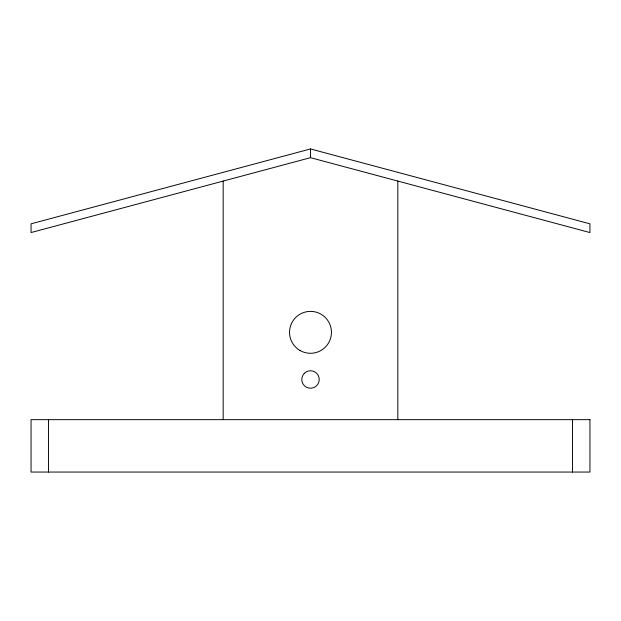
<?xml version="1.0" encoding="UTF-8"?>
<svg xmlns="http://www.w3.org/2000/svg" width="621" height="621" viewBox="0 0 621 621"><rect width="100%" height="100%" fill="white"/><g stroke="black" fill="none" stroke-linecap="round" stroke-linejoin="round"><path stroke-width="0.93" d="M310.5 148.947L31.05 223.824L31.05 232.557L310.5 157.672L589.95 232.557L589.95 223.824L310.5 148.947L310.5 157.672M572.484 419.656L572.484 472.053M397.828 181.076L397.828 419.656M223.172 181.076L223.172 419.656M48.516 419.656L48.516 472.053M304.329 373.314L302.939 375.123A8.733 8.733 0 0 0 308.986 388.086A8.733 8.733 0 0 0 319.101 377.972A8.733 8.733 0 0 0 306.137 371.925L304.329 373.314M589.95 419.656L31.05 419.656L31.05 472.053L589.95 472.053L589.95 419.656M300.021 350.485A20.959 20.959 0 0 0 331.459 332.328A20.959 20.959 0 0 0 300.021 314.179A20.959 20.959 0 0 0 300.021 350.485"/></g></svg>
